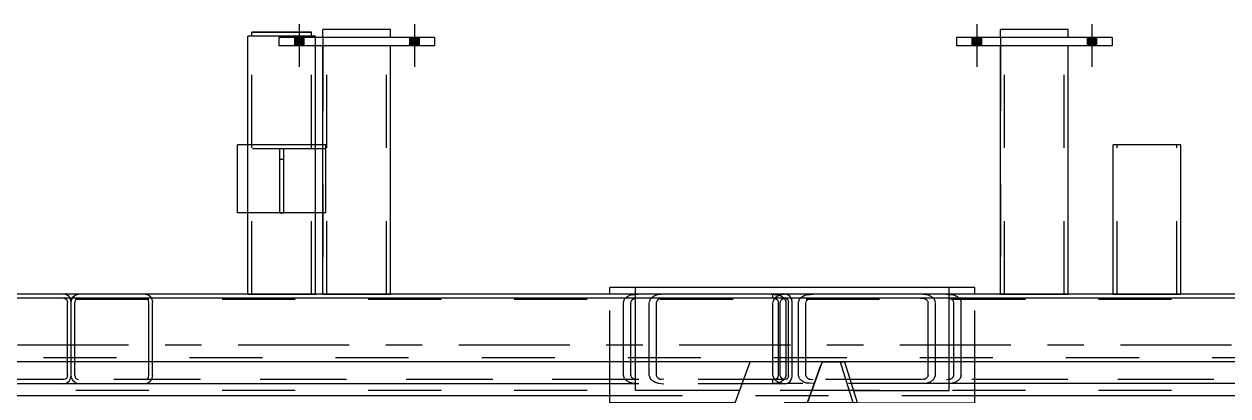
# Model space of a CAD drawing. Header units: millimetres. Extents: x -853 to 336, y -866 to -25.
# Drawn here: x 212.32 to 244.62, y -58.64 to -48.67 of the extents above; entities that cross this region are included whole.
import ezdxf

# ---------------------------------------------------------------- set-up
doc = ezdxf.new("R2010")
doc.units = ezdxf.units.MM
doc.linetypes.add('DXK_LINE_DOT2', pattern=[3.9198, 1.9599, -1.9599])
doc.linetypes.add('DXK_LINE_DOT3', pattern=[5.9187, 2.979, -0.9799, 0.9799, -0.9799])

# ---------------------------------------------------------------- blocks, each defined once
blk = doc.blocks.new('Part-570393679-5156 - 4720')
at = {"color": 2, "linetype": 'Continuous'}
for p, q in [((220.14, -48.999), (218.322, -48.999)), ((218.322, -55.909), (218.322, -48.999)), ((220.14, -49.036), (220.14, -48.999)), ((220.14, -55.909), (220.14, -49.255))]:
    blk.add_line(p, q, dxfattribs=at)
at = {"color": 7, "linetype": 'DXK_LINE_DOT2'}
for p, q in [((218.431, -55.911), (218.431, -48.999)), ((220.031, -55.911), (220.031, -48.999)), ((220.14, -49.255), (220.14, -49.036)), ((218.322, -55.909), (218.322, -55.911)), ((218.322, -55.911), (220.14, -55.911)), ((220.14, -55.911), (220.14, -55.909)), ((220.14, -55.909), (220.14, -55.911))]:
    blk.add_line(p, q, dxfattribs=at)
blk = doc.blocks.new('Part-570393679-4812 - 4720')
at = {"color": 7, "linetype": 'DXK_LINE_DOT2'}
for p, q in [((301.035, -56.018), (-15.363, -56.019)), ((301.035, -55.909), (2.155, -55.909)), ((222.155, -55.909), (220.337, -55.909)), ((240.337, -55.909), (238.519, -55.909)), ((301.035, -57.618), (-15.363, -57.619)), ((234.334, -57.727), (231.8, -57.727))]:
    blk.add_line(p, q, dxfattribs=at)
at = {"color": 2, "linetype": 'Continuous'}
for p, q in [((220.337, -55.909), (203.974, -55.909)), ((238.519, -55.909), (222.155, -55.909)), ((256.701, -55.909), (240.337, -55.909)), ((231.8, -57.727), (195.637, -57.727)), ((270.498, -57.727), (234.334, -57.727))]:
    blk.add_line(p, q, dxfattribs=at)
blk = doc.blocks.new('Part-570393679-4890 - 4720')
at = {"color": 7, "linetype": 'DXK_LINE_DOT2'}
for p, q in [((219.287, -52.017), (219.178, -52.017)), ((219.178, -52.017), (219.178, -53.727)), ((219.178, -52.29), (219.287, -52.29)), ((219.287, -53.727), (219.287, -52.017)), ((219.178, -53.727), (219.287, -53.727))]:
    blk.add_line(p, q, dxfattribs=at)
blk = doc.blocks.new('Bolt-570393679-5342 - 4720')
at = {"linetype": 'Continuous'}
for points in [[(238.01, -49.036), (237.755, -49.036), (237.755, -49.255), (238.01, -49.255)], [(238.01, -49.036), (237.755, -49.036), (237.755, -49.255), (238.01, -49.255)], [(241.101, -49.036), (240.846, -49.036), (240.846, -49.255), (241.101, -49.255)], [(241.101, -49.036), (240.846, -49.036), (240.846, -49.255), (241.101, -49.255)]]:
    blk.add_hatch(color=1, dxfattribs=at).paths.add_polyline_path(points)
at = {"color": 1, "linetype": 'Continuous'}
for p, q in [((237.883, -48.673), (237.883, -49.818)), ((237.883, -48.673), (237.883, -49.818)), ((240.974, -48.673), (240.974, -49.818)), ((240.974, -48.673), (240.974, -49.818)), ((237.755, -49.036), (237.755, -49.255)), ((237.755, -49.036), (237.755, -49.255)), ((238.01, -49.036), (238.01, -49.255)), ((238.01, -49.036), (238.01, -49.255)), ((240.846, -49.036), (240.846, -49.255)), ((240.846, -49.036), (240.846, -49.255)), ((241.101, -49.036), (241.101, -49.255)), ((241.101, -49.036), (241.101, -49.255))]:
    blk.add_line(p, q, dxfattribs=at)
blk = doc.blocks.new('Part-570393679-5304 - 4720')
at = {"color": 2, "linetype": 'Continuous'}
for p, q in [((241.519, -49.036), (237.337, -49.036)), ((237.337, -49.036), (237.337, -49.255)), ((241.519, -49.036), (241.519, -49.255)), ((241.519, -49.255), (237.337, -49.255))]:
    blk.add_line(p, q, dxfattribs=at)
blk = doc.blocks.new('Part-570393679-5237 - 4720')
at = {"color": 2, "linetype": 'Continuous'}
for p, q in [((237.139, -55.728), (228.726, -55.728)), ((228.726, -55.909), (228.726, -55.728)), ((237.139, -55.909), (237.139, -55.728)), ((228.726, -58.491), (228.726, -57.727)), ((237.139, -58.491), (237.139, -57.727)), ((231.522, -58.491), (228.726, -58.491)), ((234.572, -58.491), (237.139, -58.491))]:
    blk.add_line(p, q, dxfattribs=at)
at = {"color": 7, "linetype": 'DXK_LINE_DOT2'}
for p, q in [((228.726, -57.727), (228.726, -55.909)), ((237.139, -57.727), (237.139, -55.909)), ((234.572, -58.491), (231.522, -58.491))]:
    blk.add_line(p, q, dxfattribs=at)
blk = doc.blocks.new('Part-570393679-5017 - 4720')
at = {"color": 2, "linetype": 'Continuous'}
for p, q in [((220.031, -48.89), (218.431, -48.89)), ((218.431, -48.89), (218.431, -48.89)), ((218.431, -48.999), (218.431, -48.89)), ((220.031, -48.89), (220.031, -48.89)), ((220.031, -48.999), (220.031, -48.89))]:
    blk.add_line(p, q, dxfattribs=at)
at = {"color": 7, "linetype": 'DXK_LINE_DOT2'}
for p, q in [((218.431, -48.89), (220.031, -48.89)), ((220.031, -48.999), (218.431, -48.999)), ((218.431, -48.999), (218.431, -48.999)), ((220.031, -48.999), (218.431, -48.999)), ((218.431, -48.999), (218.431, -48.999)), ((220.031, -48.999), (220.031, -48.999)), ((220.031, -48.999), (220.031, -48.999))]:
    blk.add_line(p, q, dxfattribs=at)
blk = doc.blocks.new('Part-570393679-5231 - 4720')
at = {"color": 2, "linetype": 'Continuous'}
for p, q in [((222.155, -48.818), (220.337, -48.818)), ((220.337, -49.036), (220.337, -48.818)), ((222.155, -49.036), (222.155, -48.818))]:
    blk.add_line(p, q, dxfattribs=at)
at = {"color": 7, "linetype": 'DXK_LINE_DOT2'}
for p, q in [((220.337, -49.036), (220.337, -55.911)), ((220.446, -55.911), (220.446, -48.818)), ((222.046, -55.911), (222.046, -48.818)), ((222.155, -55.911), (222.155, -49.036)), ((220.337, -55.911), (222.155, -55.911))]:
    blk.add_line(p, q, dxfattribs=at)
blk = doc.blocks.new('Part-570393679-5067 - 4720')
at = {"color": 2, "linetype": 'Continuous'}
for p, q in [((233.735, -57.727), (233.032, -59.659)), ((233.735, -57.727), (234.334, -57.727)), ((234.334, -57.727), (251.017, -111.25))]:
    blk.add_line(p, q, dxfattribs=at)
at = {"color": 7, "linetype": 'DXK_LINE_DOT2'}
blk.add_line((234.22, -57.727), (250.955, -111.419), dxfattribs=at)
blk = doc.blocks.new('Part-570393679-5225 - 4720')
at = {"color": 2, "linetype": 'Continuous'}
for p, q in [((220.337, -55.909), (220.337, -49.255)), ((222.155, -55.909), (222.155, -49.255)), ((222.154, -55.911), (220.339, -55.911))]:
    blk.add_line(p, q, dxfattribs=at)
at = {"color": 7, "linetype": 'DXK_LINE_DOT2'}
for p, q in [((222.155, -49.255), (220.337, -49.255)), ((220.446, -55.911), (220.446, -49.255)), ((222.046, -55.911), (222.046, -49.255)), ((220.337, -55.911), (220.337, -55.909)), ((220.339, -55.911), (220.337, -55.911)), ((220.337, -55.911), (220.339, -55.911)), ((222.038, -55.911), (222.021, -55.911)), ((222.021, -55.911), (222.038, -55.911)), ((222.038, -55.911), (222.046, -55.911)), ((222.046, -55.911), (222.038, -55.911)), ((222.155, -55.911), (222.139, -55.911)), ((222.154, -55.911), (222.155, -55.911)), ((222.155, -55.909), (222.155, -55.911)), ((222.155, -55.911), (222.155, -55.909))]:
    blk.add_line(p, q, dxfattribs=at)
blk = doc.blocks.new('Part-570393679-5195 - 4720')
at = {"color": 2, "linetype": 'Continuous'}
for p, q in [((218.049, -53.727), (218.049, -51.908)), ((218.322, -51.908), (218.049, -51.908)), ((220.337, -51.908), (220.14, -51.908)), ((218.322, -53.727), (218.049, -53.727)), ((220.337, -53.727), (220.14, -53.727))]:
    blk.add_line(p, q, dxfattribs=at)
at = {"color": 7, "linetype": 'DXK_LINE_DOT2'}
for p, q in [((220.14, -51.908), (218.322, -51.908)), ((220.337, -51.908), (220.354, -51.908)), ((220.354, -51.908), (220.337, -51.908)), ((220.413, -51.908), (220.354, -51.908)), ((220.413, -53.727), (220.413, -51.908)), ((220.413, -52.017), (218.049, -52.017)), ((220.14, -53.727), (218.322, -53.727)), ((220.337, -53.727), (220.354, -53.727)), ((220.354, -53.727), (220.337, -53.727)), ((220.413, -53.727), (220.354, -53.727))]:
    blk.add_line(p, q, dxfattribs=at)
blk = doc.blocks.new('Part-570393679-5159 - 4720')
at = {"color": 2, "linetype": 'Continuous'}
for p, q in [((243.359, -51.908), (241.541, -51.908)), ((241.541, -55.909), (241.541, -51.908)), ((243.359, -55.909), (243.359, -51.908))]:
    blk.add_line(p, q, dxfattribs=at)
at = {"color": 7, "linetype": 'DXK_LINE_DOT2'}
for p, q in [((241.65, -55.911), (241.65, -51.908)), ((243.25, -55.911), (243.25, -51.908)), ((241.541, -55.909), (241.541, -55.911)), ((241.541, -55.911), (243.359, -55.911)), ((243.359, -55.911), (243.359, -55.909)), ((243.359, -55.909), (243.359, -55.911))]:
    blk.add_line(p, q, dxfattribs=at)
blk = doc.blocks.new('Part-570393679-5228 - 4720')
at = {"color": 2, "linetype": 'Continuous'}
for p, q in [((223.337, -49.036), (219.155, -49.036)), ((219.155, -49.036), (219.155, -49.255)), ((223.337, -49.036), (223.337, -49.255)), ((223.337, -49.255), (219.155, -49.255))]:
    blk.add_line(p, q, dxfattribs=at)
blk = doc.blocks.new('Bolt-570393679-5250 - 4720')
at = {"linetype": 'Continuous'}
for points in [[(219.828, -49.036), (219.574, -49.036), (219.574, -49.255), (219.828, -49.255)], [(219.828, -49.036), (219.574, -49.036), (219.574, -49.255), (219.828, -49.255)], [(222.919, -49.036), (222.665, -49.036), (222.665, -49.255), (222.919, -49.255)], [(222.919, -49.036), (222.665, -49.036), (222.665, -49.255), (222.919, -49.255)]]:
    blk.add_hatch(color=1, dxfattribs=at).paths.add_polyline_path(points)
at = {"color": 1, "linetype": 'Continuous'}
for p, q in [((219.701, -48.673), (219.701, -49.818)), ((219.701, -48.673), (219.701, -49.818)), ((222.792, -48.673), (222.792, -49.818)), ((222.792, -48.673), (222.792, -49.818)), ((219.574, -49.036), (219.574, -49.255)), ((219.574, -49.036), (219.574, -49.255)), ((219.828, -49.036), (219.828, -49.255)), ((219.828, -49.036), (219.828, -49.255)), ((222.665, -49.036), (222.665, -49.255)), ((222.665, -49.036), (222.665, -49.255)), ((222.919, -49.036), (222.919, -49.255)), ((222.919, -49.036), (222.919, -49.255))]:
    blk.add_line(p, q, dxfattribs=at)
blk = doc.blocks.new('Part-570393679-5378 - 4720')
at = {"color": 7, "linetype": 'DXK_LINE_DOT2'}
for p, q in [((213.584, -56.128), (213.599, -56.044)), ((213.584, -57.727), (213.584, -56.128)), ((213.599, -56.044), (213.642, -55.973)), ((213.642, -55.973), (213.707, -55.926)), ((213.691, -56.086), (213.683, -56.128)), ((213.683, -58.091), (213.683, -56.128)), ((213.712, -56.051), (213.691, -56.086)), ((213.707, -55.926), (213.708, -55.926)), ((213.708, -55.926), (213.782, -55.91)), ((213.744, -56.027), (213.712, -56.051)), ((213.782, -56.019), (213.744, -56.027)), ((232.734, -55.91), (213.782, -55.91)), ((232.734, -56.019), (213.782, -56.019)), ((215.569, -55.91), (215.645, -55.926)), ((215.607, -56.027), (215.569, -56.019)), ((215.639, -56.051), (215.607, -56.027)), ((215.661, -56.086), (215.639, -56.051)), ((215.645, -55.926), (215.709, -55.973)), ((215.668, -56.128), (215.661, -56.086)), ((215.668, -58.091), (215.668, -56.128)), ((215.709, -55.973), (215.752, -56.044)), ((215.752, -56.044), (215.768, -56.128)), ((215.768, -58.091), (215.768, -56.128)), ((229.118, -56.05), (229.09, -56.128)), ((229.09, -58.091), (229.09, -56.128)), ((229.12, -56.044), (229.118, -56.05)), ((229.289, -56.128), (229.304, -56.086)), ((229.289, -58.091), (229.289, -56.128)), ((229.487, -55.91), (229.335, -55.926)), ((229.411, -56.027), (229.487, -56.019)), ((232.408, -56.019), (232.408, -55.91)), ((232.81, -55.926), (232.734, -55.91)), ((232.734, -56.019), (232.772, -56.027)), ((232.772, -56.027), (232.804, -56.051)), ((232.804, -56.051), (232.826, -56.086)), ((232.875, -55.973), (232.81, -55.926)), ((232.826, -56.086), (232.833, -56.128)), ((232.833, -58.091), (232.833, -56.128)), ((232.918, -56.044), (232.875, -55.973)), ((232.933, -56.128), (232.918, -56.044)), ((232.933, -58.091), (232.933, -56.128)), ((213.683, -58.091), (213.691, -58.133)), ((213.691, -58.133), (213.712, -58.168)), ((215.639, -58.168), (215.661, -58.133)), ((215.661, -58.133), (215.668, -58.091)), ((215.768, -58.091), (215.752, -58.175)), ((229.09, -58.091), (229.12, -58.175)), ((229.304, -58.133), (229.289, -58.091)), ((232.826, -58.133), (232.804, -58.168)), ((232.833, -58.091), (232.826, -58.133)), ((232.918, -58.175), (232.933, -58.091)), ((213.712, -58.168), (213.744, -58.192)), ((213.744, -58.192), (213.782, -58.2)), ((232.734, -58.2), (213.782, -58.2)), ((215.569, -58.2), (215.607, -58.192)), ((215.645, -58.293), (215.569, -58.31)), ((215.607, -58.192), (215.639, -58.168)), ((215.709, -58.246), (215.645, -58.293)), ((215.752, -58.175), (215.709, -58.246)), ((232.734, -58.31), (228.727, -58.31)), ((229.335, -58.293), (229.487, -58.31)), ((229.487, -58.2), (229.411, -58.192)), ((232.408, -58.31), (232.408, -58.2)), ((232.772, -58.192), (232.734, -58.2)), ((232.734, -58.31), (232.81, -58.293)), ((232.804, -58.168), (232.772, -58.192)), ((232.81, -58.293), (232.875, -58.246)), ((232.875, -58.246), (232.918, -58.175))]:
    blk.add_line(p, q, dxfattribs=at)
at = {"color": 2, "linetype": 'Continuous'}
for p, q in [((213.584, -58.091), (213.584, -57.727)), ((213.599, -58.175), (213.584, -58.091)), ((213.642, -58.246), (213.599, -58.175)), ((213.707, -58.293), (213.642, -58.246)), ((213.782, -58.31), (213.707, -58.293)), ((228.727, -58.31), (213.782, -58.31))]:
    blk.add_line(p, q, dxfattribs=at)
at = {"color": 7, "linetype": 'DXK_LINE_DOT2'}
for centre, radius, start, end in [((229.397, -56.292), 0.371, 99.5182, 138.0638), ((229.442, -56.21), 0.186, 99.5182, 138.0638), ((229.442, -58.009), 0.186, 221.9362, 260.4819), ((229.397, -57.927), 0.371, 221.9362, 260.4819)]:
    blk.add_arc(centre, radius, start, end, dxfattribs=at)
blk = doc.blocks.new('Part-570393679-5292 - 4720')
at = {"color": 2, "linetype": 'Continuous'}
for p, q in [((238.519, -55.909), (238.519, -49.255)), ((240.337, -55.909), (240.337, -49.255)), ((240.336, -55.911), (238.521, -55.911))]:
    blk.add_line(p, q, dxfattribs=at)
at = {"color": 7, "linetype": 'DXK_LINE_DOT2'}
for p, q in [((240.337, -49.255), (238.519, -49.255)), ((238.628, -55.911), (238.628, -49.255)), ((240.228, -55.911), (240.228, -49.255)), ((238.519, -55.911), (238.519, -55.909)), ((238.521, -55.911), (238.519, -55.911)), ((238.519, -55.911), (238.521, -55.911)), ((240.22, -55.911), (240.203, -55.911)), ((240.203, -55.911), (240.22, -55.911)), ((240.22, -55.911), (240.228, -55.911)), ((240.228, -55.911), (240.22, -55.911)), ((240.337, -55.911), (240.321, -55.911)), ((240.336, -55.911), (240.337, -55.911)), ((240.337, -55.909), (240.337, -55.911)), ((240.337, -55.911), (240.337, -55.909))]:
    blk.add_line(p, q, dxfattribs=at)
blk = doc.blocks.new('Part-570393679-5307 - 4720')
at = {"color": 2, "linetype": 'Continuous'}
for p, q in [((240.337, -48.818), (238.519, -48.818)), ((238.519, -49.036), (238.519, -48.818)), ((240.337, -49.036), (240.337, -48.818))]:
    blk.add_line(p, q, dxfattribs=at)
at = {"color": 7, "linetype": 'DXK_LINE_DOT2'}
for p, q in [((238.519, -49.036), (238.519, -55.911)), ((238.628, -55.911), (238.628, -48.818)), ((240.228, -55.911), (240.228, -48.818)), ((240.337, -55.911), (240.337, -49.036)), ((238.519, -55.911), (240.337, -55.911))]:
    blk.add_line(p, q, dxfattribs=at)
blk = doc.blocks.new('Part-570393679-5375 - 4720')
at = {"color": 7, "linetype": 'DXK_LINE_DOT2'}
for p, q in [((193.739, -56.05), (193.711, -56.128)), ((193.711, -58.091), (193.711, -56.128)), ((193.741, -56.044), (193.739, -56.05)), ((193.909, -56.128), (193.924, -56.086)), ((193.909, -58.091), (193.909, -56.128)), ((194.108, -55.91), (193.956, -55.926)), ((194.032, -56.027), (194.108, -56.019)), ((232.37, -55.91), (194.108, -55.91)), ((232.37, -56.019), (194.108, -56.019)), ((197.833, -55.926), (197.681, -55.91)), ((197.681, -56.019), (197.757, -56.027)), ((197.864, -56.086), (197.879, -56.128)), ((197.879, -58.091), (197.879, -56.128)), ((198.05, -56.05), (198.048, -56.044)), ((198.078, -56.128), (198.05, -56.05)), ((198.078, -58.091), (198.078, -56.128)), ((228.4, -56.128), (228.43, -56.044)), ((228.4, -58.091), (228.4, -56.128)), ((228.613, -56.086), (228.598, -56.128)), ((228.598, -58.091), (228.598, -56.128)), ((228.645, -55.926), (228.797, -55.91)), ((228.797, -56.019), (228.721, -56.027)), ((232.37, -55.91), (232.522, -55.926)), ((232.446, -56.027), (232.37, -56.019)), ((232.568, -56.128), (232.553, -56.086)), ((232.568, -58.091), (232.568, -56.128)), ((232.737, -56.044), (232.767, -56.128)), ((232.767, -58.091), (232.767, -56.128)), ((193.711, -58.091), (193.741, -58.175)), ((193.924, -58.133), (193.909, -58.091)), ((197.879, -58.091), (197.864, -58.133)), ((198.048, -58.175), (198.078, -58.091)), ((228.43, -58.175), (228.4, -58.091)), ((228.598, -58.091), (228.613, -58.133)), ((232.553, -58.133), (232.568, -58.091)), ((232.767, -58.091), (232.737, -58.175)), ((193.956, -58.293), (194.108, -58.31)), ((194.108, -58.2), (194.032, -58.192)), ((232.37, -58.2), (194.108, -58.2)), ((198.441, -58.31), (194.108, -58.31)), ((197.757, -58.192), (197.681, -58.2)), ((197.681, -58.31), (197.833, -58.293)), ((232.37, -58.31), (213.782, -58.31)), ((228.797, -58.31), (228.645, -58.293)), ((228.721, -58.192), (228.797, -58.2)), ((232.37, -58.2), (232.446, -58.192)), ((232.522, -58.293), (232.37, -58.31))]:
    blk.add_line(p, q, dxfattribs=at)
at = {"color": 2, "linetype": 'Continuous'}
blk.add_line((213.782, -58.31), (198.441, -58.31), dxfattribs=at)
at = {"color": 7, "linetype": 'DXK_LINE_DOT2'}
for centre, radius, start, end in [((194.017, -56.292), 0.371, 99.5182, 138.0638), ((194.062, -56.21), 0.186, 99.5182, 138.0638), ((197.726, -56.21), 0.186, 41.9362, 80.4819), ((197.771, -56.292), 0.371, 41.9362, 80.4819), ((228.706, -56.292), 0.371, 99.5182, 138.0638), ((228.751, -56.21), 0.186, 99.5182, 138.0638), ((232.415, -56.21), 0.186, 41.9362, 80.4819), ((232.46, -56.292), 0.371, 41.9362, 80.4819), ((194.062, -58.009), 0.186, 221.9362, 260.4819), ((197.726, -58.009), 0.186, 279.5182, 318.0638), ((228.751, -58.009), 0.186, 221.9362, 260.4819), ((232.415, -58.009), 0.186, 279.5182, 318.0638), ((194.017, -57.927), 0.371, 221.9362, 260.4819), ((197.771, -57.927), 0.371, 279.5182, 318.0638), ((228.706, -57.927), 0.371, 221.9362, 260.4819), ((232.46, -57.927), 0.371, 279.5182, 318.0638)]:
    blk.add_arc(centre, radius, start, end, dxfattribs=at)
blk = doc.blocks.new('Part-570393679-5392 - 4720')
at = {"color": 7, "linetype": 'DXK_LINE_DOT2'}
for p, q in [((211.862, -112.827), (231.916, -57.727)), ((213.564, -112.827), (233.619, -57.727)), ((233.032, -59.659), (233.735, -57.727))]:
    blk.add_line(p, q, dxfattribs=at)
at = {"color": 2, "linetype": 'Continuous'}
for p in [(212.32, -111.25), (233.735, -57.727)]:
    blk.add_line(p, (231.8, -57.727), dxfattribs=at)
blk = doc.blocks.new('Part-570393679-5398 - 4720')
at = {"color": 7, "linetype": 'DXK_LINE_DOT2'}
for p, q in [((194.401, -56.128), (194.431, -56.044)), ((194.401, -58.091), (194.401, -56.128)), ((194.615, -56.086), (194.6, -56.128)), ((194.6, -58.091), (194.6, -56.128)), ((194.646, -55.926), (194.798, -55.91)), ((194.798, -56.019), (194.722, -56.027)), ((213.385, -55.91), (194.798, -55.91)), ((213.385, -56.019), (194.798, -56.019)), ((198.371, -55.91), (198.523, -55.926)), ((198.447, -56.027), (198.371, -56.019)), ((198.57, -56.128), (198.555, -56.086)), ((198.57, -58.091), (198.57, -56.128)), ((198.738, -56.044), (198.768, -56.128)), ((198.768, -58.091), (198.768, -56.128)), ((211.415, -56.044), (211.4, -56.128)), ((211.4, -58.091), (211.4, -56.128)), ((211.459, -55.973), (211.415, -56.044)), ((211.523, -55.926), (211.459, -55.973)), ((211.5, -56.128), (211.507, -56.086)), ((211.5, -58.091), (211.5, -56.128)), ((211.507, -56.086), (211.529, -56.051)), ((211.599, -55.91), (211.523, -55.926)), ((211.529, -56.051), (211.561, -56.027)), ((211.561, -56.027), (211.599, -56.019)), ((213.461, -55.926), (213.385, -55.91)), ((213.385, -56.019), (213.423, -56.027)), ((213.423, -56.027), (213.456, -56.051)), ((213.456, -56.051), (213.477, -56.086)), ((213.526, -55.973), (213.461, -55.926)), ((213.477, -56.086), (213.485, -56.128)), ((213.485, -58.091), (213.485, -56.128)), ((213.569, -56.044), (213.526, -55.973)), ((213.584, -56.128), (213.569, -56.044)), ((213.584, -58.091), (213.584, -56.128)), ((194.431, -58.175), (194.401, -58.091)), ((194.6, -58.091), (194.615, -58.133)), ((198.555, -58.133), (198.57, -58.091)), ((198.768, -58.091), (198.738, -58.175)), ((211.4, -58.091), (211.415, -58.175)), ((211.507, -58.133), (211.5, -58.091)), ((211.529, -58.168), (211.507, -58.133)), ((213.477, -58.133), (213.456, -58.168)), ((213.485, -58.091), (213.477, -58.133)), ((213.569, -58.175), (213.584, -58.091)), ((194.705, -58.299), (194.646, -58.293)), ((194.798, -58.31), (194.705, -58.299)), ((194.722, -58.192), (194.798, -58.2)), ((213.385, -58.2), (194.798, -58.2)), ((213.385, -58.31), (194.798, -58.31)), ((198.371, -58.2), (198.447, -58.192)), ((198.523, -58.293), (198.371, -58.31)), ((211.415, -58.175), (211.459, -58.246)), ((211.459, -58.246), (211.523, -58.293)), ((211.523, -58.293), (211.599, -58.31)), ((211.561, -58.192), (211.529, -58.168)), ((211.599, -58.2), (211.561, -58.192)), ((213.423, -58.192), (213.385, -58.2)), ((213.385, -58.31), (213.461, -58.293)), ((213.456, -58.168), (213.423, -58.192)), ((213.461, -58.293), (213.526, -58.246)), ((213.526, -58.246), (213.569, -58.175))]:
    blk.add_line(p, q, dxfattribs=at)
for centre, radius, start, end in [((194.708, -56.292), 0.371, 99.5182, 138.0638), ((194.753, -56.21), 0.186, 99.5182, 138.0638), ((198.417, -56.21), 0.186, 41.9362, 80.4819), ((198.462, -56.292), 0.371, 41.9362, 80.4819), ((194.753, -58.009), 0.186, 221.9362, 260.4819), ((198.417, -58.009), 0.186, 279.5182, 318.0638), ((194.708, -57.927), 0.371, 221.9362, 260.4819), ((198.462, -57.927), 0.371, 279.5182, 318.0638)]:
    blk.add_arc(centre, radius, start, end, dxfattribs=at)
blk = doc.blocks.new('Part-570393679-5506 - 4720')
at = {"color": 2, "linetype": 'Continuous'}
for p, q in [((228.726, -55.728), (228.036, -55.728)), ((228.036, -55.909), (228.036, -55.728)), ((237.829, -55.728), (237.139, -55.728)), ((237.829, -55.909), (237.829, -55.728)), ((228.036, -58.819), (228.036, -58.31)), ((237.829, -58.819), (237.829, -58.309)), ((231.403, -58.819), (228.036, -58.819)), ((234.674, -58.819), (237.829, -58.819))]:
    blk.add_line(p, q, dxfattribs=at)
at = {"color": 7, "linetype": 'DXK_LINE_DOT2'}
for p, q in [((237.139, -55.728), (228.726, -55.728)), ((228.036, -58.31), (228.036, -55.909)), ((237.829, -58.309), (237.829, -55.909)), ((234.674, -58.819), (231.403, -58.819))]:
    blk.add_line(p, q, dxfattribs=at)
blk = doc.blocks.new('Part-570393679-5521 - 4720')
at = {"color": 7, "linetype": 'DXK_LINE_DOT2'}
for p, q in [((232.436, -56.05), (232.408, -56.128)), ((232.408, -58.091), (232.408, -56.128)), ((232.438, -56.044), (232.436, -56.05)), ((232.606, -56.128), (232.622, -56.086)), ((232.606, -58.091), (232.606, -56.128)), ((232.805, -55.909), (232.653, -55.926)), ((232.729, -56.027), (232.805, -56.019)), ((271.067, -55.909), (232.805, -55.909)), ((271.067, -56.019), (232.805, -56.019)), ((236.53, -55.926), (236.378, -55.909)), ((236.378, -56.019), (236.454, -56.027)), ((236.562, -56.086), (236.577, -56.128)), ((236.577, -58.091), (236.577, -56.128)), ((236.747, -56.05), (236.745, -56.044)), ((236.775, -56.128), (236.747, -56.05)), ((236.775, -58.091), (236.775, -56.128)), ((267.097, -56.128), (267.127, -56.044)), ((267.097, -58.091), (267.097, -56.128)), ((267.311, -56.086), (267.295, -56.128)), ((267.295, -58.091), (267.295, -56.128)), ((267.342, -55.926), (267.494, -55.909)), ((267.494, -56.019), (267.418, -56.027)), ((271.067, -55.909), (271.219, -55.926)), ((271.143, -56.027), (271.067, -56.019)), ((271.266, -56.128), (271.251, -56.086)), ((271.266, -58.091), (271.266, -56.128)), ((271.434, -56.044), (271.464, -56.128)), ((271.464, -58.091), (271.464, -56.128)), ((232.408, -58.091), (232.438, -58.175)), ((232.622, -58.133), (232.606, -58.091)), ((236.577, -58.091), (236.562, -58.133)), ((236.745, -58.175), (236.775, -58.091)), ((267.127, -58.175), (267.097, -58.091)), ((267.295, -58.091), (267.311, -58.133)), ((271.251, -58.133), (271.266, -58.091)), ((271.464, -58.091), (271.434, -58.175)), ((232.653, -58.293), (232.805, -58.309)), ((232.805, -58.2), (232.729, -58.192)), ((271.067, -58.2), (232.805, -58.2)), ((237.139, -58.309), (232.805, -58.309)), ((236.454, -58.192), (236.378, -58.2)), ((236.378, -58.309), (236.53, -58.293)), ((271.067, -58.309), (252.48, -58.309)), ((267.494, -58.309), (267.342, -58.293)), ((267.418, -58.192), (267.494, -58.2)), ((271.067, -58.2), (271.143, -58.192)), ((271.219, -58.293), (271.067, -58.309))]:
    blk.add_line(p, q, dxfattribs=at)
at = {"color": 2, "linetype": 'Continuous'}
blk.add_line((252.48, -58.309), (237.139, -58.309), dxfattribs=at)
at = {"color": 7, "linetype": 'DXK_LINE_DOT2'}
for centre, radius, start, end in [((232.714, -56.292), 0.371, 99.5182, 138.0638), ((232.76, -56.21), 0.186, 99.5182, 138.0638), ((236.423, -56.21), 0.186, 41.9362, 80.4819), ((236.469, -56.292), 0.371, 41.9362, 80.4819), ((267.403, -56.292), 0.371, 99.5182, 138.0638), ((267.449, -56.21), 0.186, 99.5182, 138.0638), ((271.112, -56.21), 0.186, 41.9362, 80.4819), ((271.158, -56.292), 0.371, 41.9362, 80.4819), ((232.76, -58.009), 0.186, 221.9362, 260.4819), ((236.423, -58.009), 0.186, 279.5182, 318.0638), ((267.449, -58.009), 0.186, 221.9362, 260.4819), ((271.112, -58.009), 0.186, 279.5182, 318.0638), ((232.714, -57.927), 0.371, 221.9362, 260.4819), ((236.469, -57.927), 0.371, 279.5182, 318.0638), ((267.403, -57.927), 0.371, 221.9362, 260.4819), ((271.158, -57.927), 0.371, 279.5182, 318.0638)]:
    blk.add_arc(centre, radius, start, end, dxfattribs=at)
blk = doc.blocks.new('Part-570393679-5600 - 4720')
at = {"color": 7, "linetype": 'DXK_LINE_DOT2'}
for p, q in [((233.099, -56.128), (233.129, -56.044)), ((233.099, -58.091), (233.099, -56.128)), ((233.312, -56.086), (233.297, -56.128)), ((233.297, -58.091), (233.297, -56.128)), ((233.344, -55.926), (233.496, -55.909)), ((233.496, -56.019), (233.42, -56.027)), ((252.083, -55.909), (233.496, -55.909)), ((252.083, -56.019), (233.496, -56.019)), ((237.069, -55.909), (237.221, -55.926)), ((237.145, -56.027), (237.069, -56.019)), ((237.267, -56.128), (237.252, -56.086)), ((237.267, -58.091), (237.267, -56.128)), ((237.436, -56.044), (237.466, -56.128)), ((237.466, -58.091), (237.466, -56.128)), ((250.113, -56.044), (250.098, -56.128)), ((250.098, -58.091), (250.098, -56.128)), ((250.156, -55.973), (250.113, -56.044)), ((250.22, -55.926), (250.156, -55.973)), ((250.197, -56.128), (250.205, -56.086)), ((250.197, -58.091), (250.197, -56.128)), ((250.205, -56.086), (250.226, -56.051)), ((250.296, -55.909), (250.22, -55.926)), ((250.226, -56.051), (250.258, -56.027)), ((250.258, -56.027), (250.296, -56.019)), ((252.159, -55.926), (252.083, -55.909)), ((252.083, -56.019), (252.121, -56.027)), ((252.121, -56.027), (252.153, -56.051)), ((252.153, -56.051), (252.175, -56.086)), ((252.223, -55.973), (252.159, -55.926)), ((252.175, -56.086), (252.182, -56.128)), ((252.182, -58.091), (252.182, -56.128)), ((252.266, -56.044), (252.223, -55.973)), ((252.281, -56.128), (252.266, -56.044)), ((252.281, -58.091), (252.281, -56.128)), ((233.129, -58.175), (233.099, -58.091)), ((233.297, -58.091), (233.312, -58.133)), ((237.252, -58.133), (237.267, -58.091)), ((237.466, -58.091), (237.436, -58.175)), ((250.098, -58.091), (250.113, -58.175)), ((250.205, -58.133), (250.197, -58.091)), ((250.226, -58.168), (250.205, -58.133)), ((252.175, -58.133), (252.153, -58.168)), ((252.182, -58.091), (252.175, -58.133)), ((252.266, -58.175), (252.281, -58.091)), ((233.402, -58.299), (233.344, -58.293)), ((233.496, -58.309), (233.402, -58.299)), ((233.42, -58.192), (233.496, -58.2)), ((252.083, -58.2), (233.496, -58.2)), ((252.083, -58.309), (233.496, -58.309)), ((237.069, -58.2), (237.145, -58.192)), ((237.221, -58.293), (237.069, -58.309)), ((250.113, -58.175), (250.156, -58.246)), ((250.156, -58.246), (250.22, -58.293)), ((250.22, -58.293), (250.296, -58.309)), ((250.258, -58.192), (250.226, -58.168)), ((250.296, -58.2), (250.258, -58.192)), ((252.121, -58.192), (252.083, -58.2)), ((252.083, -58.309), (252.159, -58.293)), ((252.153, -58.168), (252.121, -58.192)), ((252.159, -58.293), (252.223, -58.246)), ((252.223, -58.246), (252.266, -58.175))]:
    blk.add_line(p, q, dxfattribs=at)
for centre, radius, start, end in [((233.405, -56.292), 0.371, 99.5182, 138.0638), ((233.45, -56.21), 0.186, 99.5182, 138.0638), ((237.114, -56.21), 0.186, 41.9362, 80.4819), ((237.159, -56.292), 0.371, 41.9362, 80.4819), ((233.45, -58.009), 0.186, 221.9362, 260.4819), ((237.114, -58.009), 0.186, 279.5182, 318.0638), ((233.405, -57.927), 0.371, 221.9362, 260.4819), ((237.159, -57.927), 0.371, 279.5182, 318.0638)]:
    blk.add_arc(centre, radius, start, end, dxfattribs=at)
blk = doc.blocks.new('Part-570393679-5614 - 4720')
at = {"color": 7, "linetype": 'DXK_LINE_DOT2'}
for p, q in [((297.987, -55.909), (-7.886, -55.91)), ((297.987, -56.055), (-7.886, -56.055)), ((297.987, -58.491), (-7.886, -58.491)), ((237.829, -58.637), (228.036, -58.637))]:
    blk.add_line(p, q, dxfattribs=at)
at = {"color": 7, "linetype": 'DXK_LINE_DOT3'}
blk.add_line((297.987, -57.273), (-7.886, -57.273), dxfattribs=at)
at = {"color": 2, "linetype": 'Continuous'}
for p, q in [((228.036, -58.637), (199.132, -58.637)), ((266.733, -58.637), (237.829, -58.637))]:
    blk.add_line(p, q, dxfattribs=at)

msp = doc.modelspace()

# ---------------------------------------------------------------- block references
for name in ['Bolt-570393679-5250 - 4720', 'Bolt-570393679-5342 - 4720', 'Part-570393679-5156 - 4720', 'Part-570393679-5017 - 4720', 'Part-570393679-5228 - 4720', 'Part-570393679-5231 - 4720', 'Part-570393679-5304 - 4720', 'Part-570393679-5307 - 4720', 'Part-570393679-5225 - 4720', 'Part-570393679-5292 - 4720', 'Part-570393679-5195 - 4720', 'Part-570393679-5159 - 4720', 'Part-570393679-4890 - 4720', 'Part-570393679-4812 - 4720', 'Part-570393679-5506 - 4720', 'Part-570393679-5237 - 4720', 'Part-570393679-5614 - 4720', 'Part-570393679-5375 - 4720', 'Part-570393679-5398 - 4720', 'Part-570393679-5378 - 4720', 'Part-570393679-5521 - 4720', 'Part-570393679-5600 - 4720', 'Part-570393679-5392 - 4720', 'Part-570393679-5067 - 4720']:
    msp.add_blockref(name, (0, 0))

doc.saveas('drawing.dxf')
